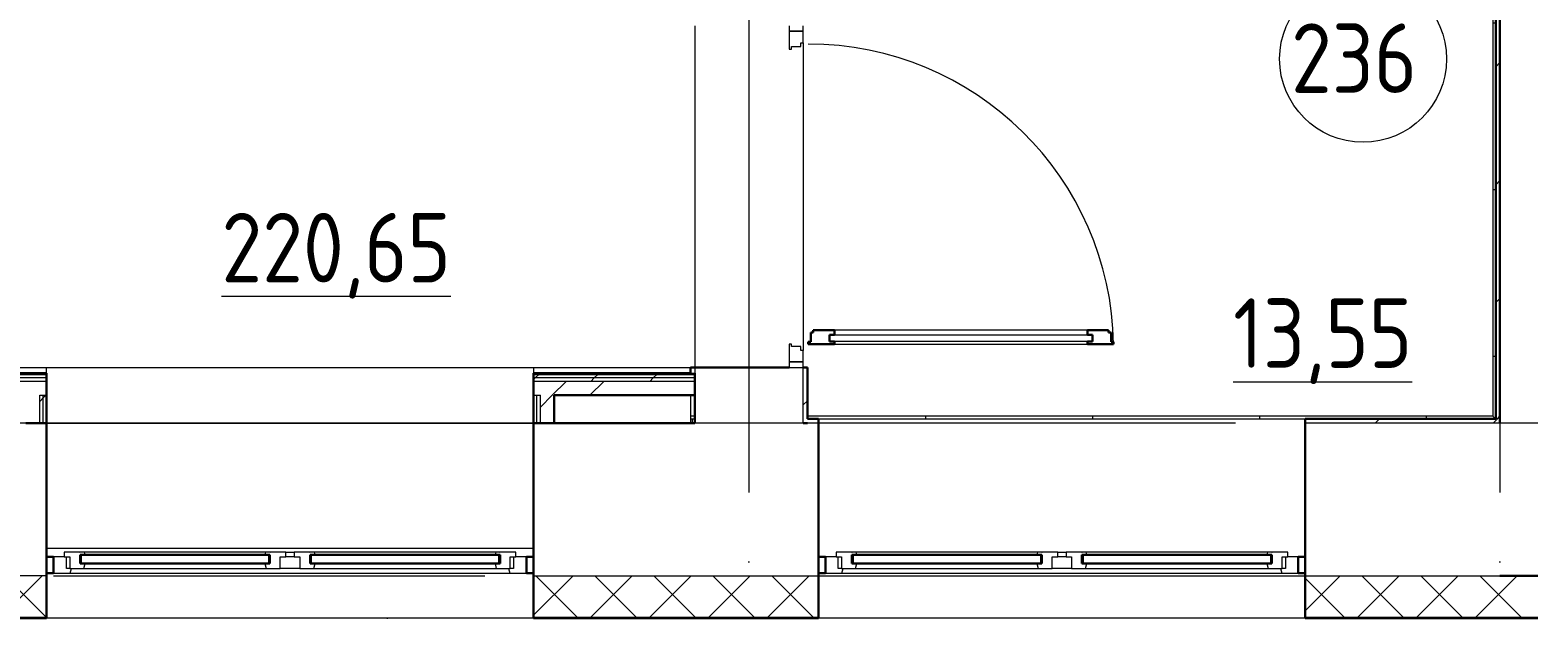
# Model space of a CAD drawing. Header units: millimetres. Extents: x -695119 to 412940, y -249585 to 622758.
# Drawn here: x 317506 to 322892, y 95210 to 97327 of the extents above; entities that cross this region are included whole.
import ezdxf

# ---------------------------------------------------------------- set-up
doc = ezdxf.new("R2010")
doc.units = ezdxf.units.MM
doc.linetypes.add('ADSK_Линия сетки', pattern=[25, 20, -2.5, 0, -2.5])
for name, color, linetype, lineweight in [('_ Окна', 252, 'Continuous', 30), ('Двери', 8, 'Continuous', 9), ('Крыша', 252, 'Continuous', 9), ('Марки помещений', 8, 'Continuous', 20), ('Ограждение', 8, 'Continuous', 9), ('Окна', 252, 'Continuous', 9), ('Оси', 252, 'Continuous', 9), ('Перекрытие', 252, 'Continuous', 18), ('Стены внутренние', 252, 'Continuous', 18), ('Стены наружные', 252, 'Continuous', 18), ('Стены штриховка', 7, 'Continuous', 9)]:
    doc.layers.add(name, color=color, linetype=linetype, lineweight=lineweight)
doc.layers.add('Двери открывание', color=7, linetype='Continuous', lineweight=9, true_color=0xc0c0c0)
doc.styles.add('GOST Common_2', font='', dxfattribs={"width": 0.9, "height": 250})
doc.styles.get('GOST Common_2').set_extended_font_data('GOST type B')
pattern_1 = [(0, (295526.8, 80551.37), (0, 600), []), (90, (295526.8, 80551.37), (-600, 4e-14), [])]

# ---------------------------------------------------------------- blocks, each defined once
blk = doc.blocks.new('план 2 этажа')
at = {"layer": 'Ограждение', "true_color": 0x636466}
h = blk.add_hatch(dxfattribs=at)
h.set_pattern_fill('FP_14', color=251, style=0, pattern_type=2)
h.set_pattern_definition(pattern_1)
h.paths.add_polyline_path([(322775.8, 95926.6), (322775.8, 99568.1), (322765.8, 99568.1), (322765.8, 95936.6)])
h.paths.add_polyline_path([(322765.8, 99583.1), (322775.8, 99583.1), (322775.8, 100199.1), (322765.8, 100199.1), (322765.8, 99588.8)])
h.paths.add_polyline_path([(322765.8, 100214.1), (322775.8, 100214.1), (322775.8, 100830.2), (322765.8, 100830.2), (322765.8, 100449.4)])
h.paths.add_polyline_path([(322765.8, 100845.2), (322775.8, 100845.2), (322775.8, 101401.6), (322765.8, 101401.6), (322765.8, 100879.7)])
h = blk.add_hatch(dxfattribs=at)
h.set_pattern_fill('FP_14', color=251, style=0, pattern_type=2)
h.set_pattern_definition(pattern_1)
h.paths.add_polyline_path([(322775.8, 95926.6), (322765.8, 95936.6), (320300.8, 95936.6), (320300.8, 95926.6), (322617.7, 95926.6)])
at = {"layer": '_ Окна', "color": 251, "lineweight": 18, "true_color": 0x636466}
for p, q in [((317684.8, 95446.6), (317628.8, 95446.6)), ((317628.8, 95446.6), (317628.8, 95429.6)), ((317685.8, 95445.6), (317684.8, 95446.6)), ((317686.8, 95446.6), (317685.8, 95445.6)), ((317701.4, 95446.6), (317686.8, 95446.6)), ((317703.8, 95437.6), (317701.4, 95446.6)), ((318353.2, 95446.6), (318350.8, 95437.6)), ((318367.8, 95446.6), (318353.2, 95446.6)), ((318368.8, 95445.6), (318367.8, 95446.6)), ((318369.8, 95446.6), (318368.8, 95445.6)), ((318425.8, 95446.6), (318369.8, 95446.6)), ((318425.8, 95429.6), (318425.8, 95446.6)), ((318511.8, 95446.6), (318455.8, 95446.6)), ((318455.8, 95446.6), (318455.8, 95429.6)), ((318512.8, 95445.6), (318511.8, 95446.6)), ((318513.8, 95446.6), (318512.8, 95445.6)), ((318528.4, 95446.6), (318513.8, 95446.6)), ((318530.8, 95437.6), (318528.4, 95446.6)), ((319180.2, 95446.6), (319177.8, 95437.6)), ((319194.8, 95446.6), (319180.2, 95446.6)), ((319195.8, 95445.6), (319194.8, 95446.6)), ((319196.8, 95446.6), (319195.8, 95445.6)), ((319252.8, 95446.6), (319196.8, 95446.6)), ((319252.8, 95429.6), (319252.8, 95446.6)), ((320459.8, 95446.6), (320403.8, 95446.6)), ((320403.8, 95446.6), (320403.8, 95429.6)), ((320460.8, 95445.6), (320459.8, 95446.6)), ((320461.8, 95446.6), (320460.8, 95445.6)), ((320476.4, 95446.6), (320461.8, 95446.6)), ((320478.8, 95437.6), (320476.4, 95446.6)), ((321128.2, 95446.6), (321125.8, 95437.6)), ((321142.8, 95446.6), (321128.2, 95446.6)), ((321143.8, 95445.6), (321142.8, 95446.6)), ((321144.8, 95446.6), (321143.8, 95445.6)), ((321200.8, 95446.6), (321144.8, 95446.6)), ((321200.8, 95429.6), (321200.8, 95446.6)), ((321286.8, 95446.6), (321230.8, 95446.6)), ((321230.8, 95446.6), (321230.8, 95429.6)), ((321287.8, 95445.6), (321286.8, 95446.6)), ((321288.8, 95446.6), (321287.8, 95445.6)), ((321303.4, 95446.6), (321288.8, 95446.6)), ((321305.8, 95437.6), (321303.4, 95446.6)), ((321955.2, 95446.6), (321952.8, 95437.6)), ((321969.8, 95446.6), (321955.2, 95446.6)), ((321970.8, 95445.6), (321969.8, 95446.6)), ((321971.8, 95446.6), (321970.8, 95445.6)), ((322027.8, 95446.6), (321971.8, 95446.6)), ((322027.8, 95429.6), (322027.8, 95446.6)), ((317628.8, 95429.6), (317590.8, 95429.6)), ((317590.8, 95429.6), (317590.8, 95371.6)), ((317628.8, 95429.6), (317648.8, 95429.6)), ((317636.8, 95388.6), (317636.8, 95429.6)), ((317648.8, 95388.6), (317636.8, 95388.6)), ((317648.8, 95429.6), (317648.8, 95388.6)), ((317648.8, 95388.6), (317699.3, 95388.6)), ((317650.3, 95371.6), (317654.8, 95388.6)), ((317685.8, 95405.6), (317685.8, 95437.6)), ((317685.8, 95437.6), (317703.8, 95437.6)), ((317703.8, 95405.6), (317685.8, 95405.6)), ((317699.3, 95388.6), (317703.8, 95405.6)), ((318350.8, 95437.6), (318368.8, 95437.6)), ((318368.8, 95405.6), (318350.8, 95405.6)), ((318350.8, 95405.6), (318355.4, 95388.6)), ((318355.4, 95388.6), (318405.8, 95388.6)), ((318368.8, 95437.6), (318368.8, 95405.6)), ((318405.8, 95388.6), (318405.8, 95429.6)), ((318405.8, 95429.6), (318425.8, 95429.6)), ((318455.8, 95429.6), (318475.8, 95429.6)), ((318475.8, 95429.6), (318475.8, 95388.6)), ((318475.8, 95388.6), (318526.3, 95388.6)), ((318512.8, 95405.6), (318512.8, 95437.6)), ((318512.8, 95437.6), (318530.8, 95437.6)), ((318530.8, 95405.6), (318512.8, 95405.6)), ((318526.3, 95388.6), (318530.8, 95405.6)), ((319177.8, 95437.6), (319195.8, 95437.6)), ((319195.8, 95405.6), (319177.8, 95405.6)), ((319177.8, 95405.6), (319182.4, 95388.6)), ((319182.4, 95388.6), (319232.8, 95388.6)), ((319195.8, 95437.6), (319195.8, 95405.6)), ((319226.8, 95388.6), (319231.4, 95371.6)), ((319232.8, 95388.6), (319232.8, 95429.6)), ((319232.8, 95429.6), (319252.8, 95429.6)), ((319244.8, 95388.6), (319232.8, 95388.6)), ((319244.8, 95429.6), (319244.8, 95388.6)), ((319290.8, 95429.6), (319252.8, 95429.6)), ((319290.8, 95371.6), (319290.8, 95429.6)), ((320403.8, 95429.6), (320365.8, 95429.6)), ((320365.8, 95429.6), (320365.8, 95371.6)), ((320403.8, 95429.6), (320423.8, 95429.6)), ((320411.8, 95388.6), (320411.8, 95429.6)), ((320423.8, 95388.6), (320411.8, 95388.6)), ((320423.8, 95429.6), (320423.8, 95388.6)), ((320423.8, 95388.6), (320474.3, 95388.6)), ((320425.3, 95371.6), (320429.8, 95388.6)), ((320460.8, 95405.6), (320460.8, 95437.6)), ((320460.8, 95437.6), (320478.8, 95437.6)), ((320478.8, 95405.6), (320460.8, 95405.6)), ((320474.3, 95388.6), (320478.8, 95405.6)), ((321125.8, 95437.6), (321143.8, 95437.6)), ((321143.8, 95405.6), (321125.8, 95405.6)), ((321125.8, 95405.6), (321130.4, 95388.6)), ((321130.4, 95388.6), (321180.8, 95388.6)), ((321143.8, 95437.6), (321143.8, 95405.6)), ((321180.8, 95388.6), (321180.8, 95429.6)), ((321180.8, 95429.6), (321200.8, 95429.6)), ((321230.8, 95429.6), (321250.8, 95429.6)), ((321250.8, 95429.6), (321250.8, 95388.6)), ((321250.8, 95388.6), (321301.3, 95388.6)), ((321287.8, 95405.6), (321287.8, 95437.6)), ((321287.8, 95437.6), (321305.8, 95437.6)), ((321305.8, 95405.6), (321287.8, 95405.6)), ((321301.3, 95388.6), (321305.8, 95405.6)), ((321952.8, 95437.6), (321970.8, 95437.6)), ((321970.8, 95405.6), (321952.8, 95405.6)), ((321952.8, 95405.6), (321957.4, 95388.6)), ((321957.4, 95388.6), (322007.8, 95388.6)), ((321970.8, 95437.6), (321970.8, 95405.6)), ((322001.8, 95388.6), (322006.4, 95371.6)), ((322007.8, 95388.6), (322007.8, 95429.6)), ((322007.8, 95429.6), (322027.8, 95429.6)), ((322019.8, 95388.6), (322007.8, 95388.6)), ((322019.8, 95429.6), (322019.8, 95388.6)), ((322065.8, 95429.6), (322027.8, 95429.6)), ((322065.8, 95371.6), (322065.8, 95429.6)), ((317590.8, 95371.6), (317650.3, 95371.6)), ((319231.4, 95371.6), (319290.8, 95371.6)), ((320365.8, 95371.6), (320425.3, 95371.6)), ((322006.4, 95371.6), (322065.8, 95371.6))]:
    blk.add_line(p, q, dxfattribs=at)
at = {"layer": '_ Окна', "color": 251, "true_color": 0x636466}
for p, q in [((317590.8, 95429.6), (317565.8, 95429.6)), ((317590.8, 95371.6), (317590.8, 95429.6)), ((317688.8, 95437.6), (317685.8, 95437.6)), ((317685.8, 95437.6), (317685.8, 95405.6)), ((317685.8, 95405.6), (317688.8, 95405.6)), ((318365.8, 95437.6), (317688.8, 95437.6)), ((317688.8, 95437.6), (317688.8, 95405.6)), ((317688.8, 95405.6), (317688.8, 95437.6)), ((317688.8, 95405.6), (318365.8, 95405.6)), ((318365.8, 95405.6), (318365.8, 95437.6)), ((318365.8, 95437.6), (318365.8, 95405.6)), ((318368.8, 95437.6), (318365.8, 95437.6)), ((318365.8, 95405.6), (318368.8, 95405.6)), ((318368.8, 95405.6), (318368.8, 95437.6)), ((318515.8, 95437.6), (318512.8, 95437.6)), ((318512.8, 95437.6), (318512.8, 95405.6)), ((318512.8, 95405.6), (318515.8, 95405.6)), ((319192.8, 95437.6), (318515.8, 95437.6)), ((318515.8, 95437.6), (318515.8, 95405.6)), ((318515.8, 95405.6), (318515.8, 95437.6)), ((318515.8, 95405.6), (319192.8, 95405.6)), ((319192.8, 95405.6), (319192.8, 95437.6)), ((319192.8, 95437.6), (319192.8, 95405.6)), ((319195.8, 95437.6), (319192.8, 95437.6)), ((319192.8, 95405.6), (319195.8, 95405.6)), ((319195.8, 95405.6), (319195.8, 95437.6)), ((319315.8, 95429.6), (319290.8, 95429.6)), ((319290.8, 95429.6), (319290.8, 95371.6)), ((320365.8, 95429.6), (320340.8, 95429.6)), ((320365.8, 95371.6), (320365.8, 95429.6)), ((320463.8, 95437.6), (320460.8, 95437.6)), ((320460.8, 95437.6), (320460.8, 95405.6)), ((320460.8, 95405.6), (320463.8, 95405.6)), ((321140.8, 95437.6), (320463.8, 95437.6)), ((320463.8, 95437.6), (320463.8, 95405.6)), ((320463.8, 95405.6), (320463.8, 95437.6)), ((320463.8, 95405.6), (321140.8, 95405.6)), ((321140.8, 95405.6), (321140.8, 95437.6)), ((321140.8, 95437.6), (321140.8, 95405.6)), ((321143.8, 95437.6), (321140.8, 95437.6)), ((321140.8, 95405.6), (321143.8, 95405.6)), ((321143.8, 95405.6), (321143.8, 95437.6)), ((321290.8, 95437.6), (321287.8, 95437.6)), ((321287.8, 95437.6), (321287.8, 95405.6)), ((321287.8, 95405.6), (321290.8, 95405.6)), ((321967.8, 95437.6), (321290.8, 95437.6)), ((321290.8, 95437.6), (321290.8, 95405.6)), ((321290.8, 95405.6), (321290.8, 95437.6)), ((321290.8, 95405.6), (321967.8, 95405.6)), ((321967.8, 95405.6), (321967.8, 95437.6)), ((321967.8, 95437.6), (321967.8, 95405.6)), ((321970.8, 95437.6), (321967.8, 95437.6)), ((321967.8, 95405.6), (321970.8, 95405.6)), ((321970.8, 95405.6), (321970.8, 95437.6)), ((322090.8, 95429.6), (322065.8, 95429.6)), ((322065.8, 95429.6), (322065.8, 95371.6)), ((317565.8, 95371.6), (317590.8, 95371.6)), ((319290.8, 95371.6), (319315.8, 95371.6)), ((320340.8, 95371.6), (320365.8, 95371.6)), ((322065.8, 95371.6), (322090.8, 95371.6))]:
    blk.add_line(p, q, dxfattribs=at)
at = {"layer": 'Двери', "color": 251, "true_color": 0x636466}
for p, q in [((320235.8, 97341.6), (320235.8, 97321.6)), ((320285.8, 97321.6), (320285.8, 97341.6)), ((320235.8, 97321.6), (320285.8, 97321.6)), ((320285.8, 97321.6), (320235.8, 97321.6)), ((320235.8, 97321.6), (320235.8, 97257.6)), ((320277.8, 97266.6), (320277.8, 97280.6)), ((320277.8, 97280.6), (320285.8, 97280.6)), ((320285.8, 97280.6), (320285.8, 97321.6)), ((320235.8, 97257.6), (320243.8, 97257.6)), ((320243.8, 97257.6), (320243.8, 97266.6)), ((320243.8, 97266.6), (320277.8, 97266.6)), ((320243.8, 96195.6), (320235.8, 96195.6)), ((320235.8, 96195.6), (320235.8, 96131.6)), ((320243.8, 96186.6), (320243.8, 96195.6)), ((320379.8, 96228.6), (321325.8, 96228.6)), ((320379.8, 96204.6), (320379.8, 96228.6)), ((321325.8, 96204.6), (320379.8, 96204.6)), ((321307.8, 96245.6), (320397.8, 96245.6)), ((320397.8, 96195.6), (321307.8, 96195.6)), ((321325.8, 96228.6), (321325.8, 96204.6)), ((320277.8, 96186.6), (320243.8, 96186.6)), ((320277.8, 96172.6), (320277.8, 96186.6)), ((320285.8, 96172.6), (320277.8, 96172.6)), ((320285.8, 96131.6), (320285.8, 96172.6)), ((320285.8, 96131.6), (320235.8, 96131.6)), ((320235.8, 96131.6), (320235.8, 96111.6)), ((320235.8, 96131.6), (320285.8, 96131.6)), ((320235.8, 96111.6), (320285.8, 96111.6)), ((320285.8, 96111.6), (320285.8, 96131.6))]:
    blk.add_line(p, q, dxfattribs=at)
at = {"layer": 'Двери', "color": 251, "lineweight": 30, "true_color": 0x636466}
for p, q in [((320312.8, 96203.6), (320303.8, 96203.6)), ((320303.8, 96203.6), (320303.8, 96195.6)), ((320303.8, 96195.6), (320397.8, 96195.6)), ((320312.8, 96237.6), (320312.8, 96203.6)), ((320321.8, 96237.6), (320312.8, 96237.6)), ((320397.8, 96245.6), (320321.8, 96245.6)), ((320321.8, 96245.6), (320321.8, 96237.6)), ((320397.8, 96228.6), (320379.8, 96228.6)), ((320379.8, 96228.6), (320379.8, 96204.6)), ((320379.8, 96204.6), (320397.8, 96204.6)), ((320397.8, 96245.6), (320397.8, 96228.6)), ((320397.8, 96204.6), (320397.8, 96195.6)), ((321383.8, 96245.6), (321307.8, 96245.6)), ((321307.8, 96245.6), (321307.8, 96228.6)), ((321307.8, 96228.6), (321325.8, 96228.6)), ((321307.8, 96204.6), (321307.8, 96195.6)), ((321325.8, 96204.6), (321307.8, 96204.6)), ((321307.8, 96195.6), (321401.8, 96195.6)), ((321325.8, 96228.6), (321325.8, 96204.6)), ((321383.8, 96237.6), (321383.8, 96245.6)), ((321392.8, 96237.6), (321383.8, 96237.6)), ((321392.8, 96203.6), (321392.8, 96237.6)), ((321401.8, 96203.6), (321392.8, 96203.6)), ((321401.8, 96195.6), (321401.8, 96203.6))]:
    blk.add_line(p, q, dxfattribs=at)
at = {"layer": 'Двери открывание', "color": 251, "true_color": 0x636466}
blk.add_arc((320303.8, 96177.6), 1098, 0.9393, 90, dxfattribs=at)
at = {"layer": 'Крыша', "color": 251, "true_color": 0x636466}
blk.add_line((318992.8, 95209.6), (318992.8, 95209.6), dxfattribs=at)
at = {"layer": 'Марки помещений', "color": 251, "true_color": 0x636466}
blk.add_circle((322298.7, 97222.3), 300, dxfattribs=at)
at = {"layer": 'Ограждение', "color": 251, "true_color": 0x636466}
for p, q in [((322765.8, 99568.3), (322765.8, 95936.6)), ((314755.8, 96111.6), (319880.8, 96111.6)), ((317565.8, 96091.6), (317565.8, 96111.6)), ((317565.8, 96111.6), (319315.8, 96111.6)), ((319315.8, 96111.6), (319315.8, 96091.6)), ((319880.8, 96011.6), (319880.8, 95911.6)), ((319895.8, 95936.6), (319880.8, 95936.6)), ((319888.3, 95926.6), (319895.8, 95926.6)), ((322765.8, 95936.6), (320300.8, 95936.6)), ((322775.8, 95926.6), (322765.8, 95936.6)), ((322765.8, 95936.6), (322775.8, 95926.6)), ((317565.8, 95911.6), (319315.8, 95911.6)), ((317565.8, 95461.6), (319315.8, 95461.6))]:
    blk.add_line(p, q, dxfattribs=at)
at = {"layer": 'Окна', "color": 251, "true_color": 0x636466}
for p, q in [((317686.8, 95446.6), (317684.8, 95446.6)), ((318353.2, 95446.6), (317701.4, 95446.6)), ((318369.8, 95446.6), (318367.8, 95446.6)), ((318425.8, 95446.6), (318455.8, 95446.6)), ((318513.8, 95446.6), (318511.8, 95446.6)), ((319180.2, 95446.6), (318528.4, 95446.6)), ((319196.8, 95446.6), (319194.8, 95446.6)), ((320461.8, 95446.6), (320459.8, 95446.6)), ((321128.2, 95446.6), (320476.4, 95446.6)), ((321144.8, 95446.6), (321142.8, 95446.6)), ((321200.8, 95446.6), (321230.8, 95446.6)), ((321288.8, 95446.6), (321286.8, 95446.6)), ((321955.2, 95446.6), (321303.4, 95446.6)), ((321971.8, 95446.6), (321969.8, 95446.6)), ((317699.3, 95388.6), (318355.4, 95388.6)), ((318475.8, 95388.6), (318405.8, 95388.6)), ((318455.8, 95429.6), (318425.8, 95429.6)), ((318526.3, 95388.6), (319182.4, 95388.6)), ((320474.3, 95388.6), (321130.4, 95388.6)), ((321250.8, 95388.6), (321180.8, 95388.6)), ((321230.8, 95429.6), (321200.8, 95429.6)), ((321301.3, 95388.6), (321957.4, 95388.6)), ((317650.3, 95371.6), (319231.4, 95371.6)), ((320425.3, 95371.6), (322006.4, 95371.6))]:
    blk.add_line(p, q, dxfattribs=at)
at = {"layer": 'Оси', "color": 251, "linetype": 'ADSK_Линия сетки', "ltscale": 100, "true_color": 0x636466}
for p, q in [((320090.8, 112662.3), (320090.8, 95007.4)), ((322790.8, 112662.3), (322790.8, 95007.4)), ((326840.8, 95911.6), (255118.5, 95911.6))]:
    blk.add_line(p, q, dxfattribs=at)
at = {"layer": 'Перекрытие', "color": 251, "ltscale": 100, "true_color": 0x636466}
blk.add_line((318790.8, 95207.1), (318790.8, 95209.6), dxfattribs=at)
at = {"layer": 'Стены внутренние', "color": 251, "lineweight": 30, "true_color": 0x636466}
for p, q in [((322790.8, 95911.6), (322790.8, 101416.6)), ((319895.8, 96111.6), (320235.8, 96111.6)), ((319895.8, 95911.6), (319895.8, 96011.6)), ((317565.8, 95911.6), (317565.8, 95209.6)), ((319315.8, 95911.6), (319315.8, 95209.6)), ((319390.8, 95911.6), (319895.8, 95911.6)), ((320285.8, 95911.6), (320300.8, 95911.6)), ((320340.8, 95911.6), (320340.8, 95209.6)), ((322090.8, 95911.6), (322090.8, 95209.6)), ((322790.8, 95361.6), (323340.8, 95361.6)), ((316505.8, 95209.6), (317565.8, 95209.6)), ((319315.8, 95209.6), (320340.8, 95209.6)), ((323492.8, 95209.6), (322090.8, 95209.6))]:
    blk.add_line(p, q, dxfattribs=at)
at = {"layer": 'Стены внутренние', "color": 251, "true_color": 0x636466}
for p, q in [((319895.8, 97341.6), (319895.8, 96091.6)), ((320285.8, 97280.6), (320285.8, 96172.6)), ((320285.8, 95911.6), (320285.8, 96111.6)), ((320340.8, 95911.6), (320300.8, 95911.6)), ((322790.8, 95911.6), (322090.8, 95911.6)), ((317565.8, 95361.6), (310900.8, 95361.6)), ((317590.8, 95361.6), (319140.8, 95361.6)), ((319315.8, 95361.6), (322790.8, 95361.6)), ((319315.8, 95209.6), (317565.8, 95209.6)), ((322090.8, 95209.6), (320340.8, 95209.6))]:
    blk.add_line(p, q, dxfattribs=at)
at = {"layer": 'Стены внутренние', "color": 251, "linetype": 'Continuous', "lineweight": 9, "true_color": 0x636466}
for p, q in [((317399.5, 95211.6), (317549.5, 95361.6)), ((317563.8, 95213.2), (317415.4, 95361.6)), ((319317.8, 95220.7), (319458.7, 95361.6)), ((319474.6, 95211.6), (319324.6, 95361.6)), ((319520.9, 95211.6), (319670.9, 95361.6)), ((319686.7, 95211.6), (319536.7, 95361.6)), ((319733, 95211.6), (319883, 95361.6)), ((319898.8, 95211.6), (319748.8, 95361.6)), ((319945.1, 95211.6), (320095.1, 95361.6)), ((320110.9, 95211.6), (319960.9, 95361.6)), ((320157.3, 95211.6), (320307.3, 95361.6)), ((320323.1, 95211.6), (320173.1, 95361.6)), ((322232.3, 95211.6), (322090.8, 95353.1)), ((322092.8, 95238), (322216.5, 95361.6)), ((322278.6, 95211.6), (322428.6, 95361.6)), ((322444.4, 95211.6), (322294.4, 95361.6)), ((322490.7, 95211.6), (322640.7, 95361.6)), ((322656.5, 95211.6), (322506.5, 95361.6)), ((322702.8, 95211.6), (322852.8, 95361.6)), ((322868.7, 95211.6), (322718.7, 95361.6)), ((319315.8, 95283.4), (319317.8, 95283.4)), ((317513.5, 95209.6), (317512.3, 95211.6)), ((322583.6, 95211.6), (322582.5, 95209.6)), ((322792.8, 95209.6), (322791.6, 95211.6))]:
    blk.add_line(p, q, dxfattribs=at)
at = {"layer": 'Стены наружные', "color": 251, "lineweight": 30, "true_color": 0x636466}
for p, q in [((322775.8, 95926.6), (322775.8, 101401.6)), ((317565.8, 96091.6), (316505.8, 96091.6)), ((317565.8, 96091.6), (317565.8, 95911.6)), ((319880.8, 96091.6), (319315.8, 96091.6)), ((319315.8, 95911.6), (319315.8, 96091.6)), ((319880.8, 96111.6), (319880.8, 96091.6)), ((319880.8, 96111.6), (319895.8, 96111.6)), ((319895.8, 96011.6), (319895.8, 96091.6)), ((320300.8, 96111.6), (320285.8, 96111.6)), ((320300.8, 95926.6), (320300.8, 96111.6)), ((319390.8, 96011.6), (319895.8, 96011.6)), ((319390.8, 96011.6), (319390.8, 95911.6)), ((320300.8, 95926.6), (320340.8, 95926.6)), ((320340.8, 95926.6), (320340.8, 95911.6)), ((322775.8, 95926.6), (322090.8, 95926.6)), ((322090.8, 95926.6), (322090.8, 95911.6)), ((317490.8, 95911.6), (317565.8, 95911.6)), ((319315.8, 95911.6), (319390.8, 95911.6))]:
    blk.add_line(p, q, dxfattribs=at)
at = {"layer": 'Стены наружные', "color": 251, "linetype": 'Continuous', "lineweight": 9, "true_color": 0x636466}
for p, q in [((322775.8, 97193.8), (322790.8, 97208.8)), ((322775.8, 96769.5), (322790.8, 96784.5)), ((322775.8, 96345.3), (322790.8, 96360.3)), ((319322.7, 96074.1), (319335.2, 96086.6)), ((319534.8, 96074.1), (319547.3, 96086.6)), ((319547.3, 96086.6), (319552.3, 96091.6)), ((319747, 96074.1), (319759.5, 96086.6)), ((319315.8, 96067.2), (319322.7, 96074.1)), ((319383.6, 96011.6), (319433.6, 96061.6)), ((319518.5, 96011.6), (319568.5, 96061.6)), ((319522.3, 96061.6), (319534.8, 96074.1)), ((319734.5, 96061.6), (319747, 96074.1)), ((317540.8, 95989.3), (317553.3, 96001.8)), ((317553.3, 96001.8), (317563.2, 96011.6)), ((319340.8, 95968.9), (319383.6, 96011.6)), ((320285.8, 95976.6), (320300.8, 95991.6)), ((322342.2, 95911.6), (322357.2, 95926.6)), ((322766.5, 95911.6), (322781.5, 95926.6)), ((322781.5, 95926.6), (322790.8, 95936))]:
    blk.add_line(p, q, dxfattribs=at)
at = {"layer": 'Стены наружные', "color": 251, "true_color": 0x636466}
for p, q in [((319880.8, 95926.6), (319888.3, 95926.6)), ((319888.3, 95911.6), (319888.3, 95926.6)), ((320340.8, 95926.6), (322090.8, 95926.6))]:
    blk.add_line(p, q, dxfattribs=at)
at = {"layer": 'Стены штриховка', "color": 251, "true_color": 0x636466}
for p, q in [((316505.8, 96086.6), (317565.8, 96086.6)), ((317565.8, 96086.6), (316505.8, 96086.6)), ((319315.8, 96086.6), (319895.8, 96086.6)), ((319895.8, 96086.6), (319315.8, 96086.6)), ((319880.8, 96091.6), (319895.8, 96091.6)), ((317565.8, 96074.1), (316505.8, 96074.1)), ((317565.8, 96061.6), (316505.8, 96061.6)), ((319895.8, 96074.1), (319315.8, 96074.1)), ((319895.8, 96061.6), (319315.8, 96061.6)), ((317540.8, 95911.6), (317540.8, 96011.6)), ((317540.8, 96011.6), (317565.8, 96011.6)), ((317553.3, 95911.6), (317553.3, 96011.6)), ((319315.8, 96011.6), (319340.8, 96011.6)), ((319328.3, 95911.6), (319328.3, 96011.6)), ((319340.8, 95911.6), (319340.8, 96011.6)), ((317565.8, 95285.6), (317563.8, 95285.6)), ((317563.8, 95285.6), (317563.8, 95211.6)), ((319317.8, 95285.6), (319315.8, 95285.6)), ((319317.8, 95211.6), (319317.8, 95285.6)), ((320340.8, 95285.6), (320338.8, 95285.6)), ((320338.8, 95285.6), (320338.8, 95211.6)), ((322092.8, 95285.6), (322090.8, 95285.6)), ((322092.8, 95211.6), (322092.8, 95285.6)), ((317563.8, 95211.6), (316507.8, 95211.6)), ((320338.8, 95211.6), (319317.8, 95211.6)), ((323492.8, 95211.6), (322092.8, 95211.6))]:
    blk.add_line(p, q, dxfattribs=at)
at = {"layer": 'Марки помещений', "color": 251, "true_color": 0x636466, "style": 'GOST Common_2', "width": 0.9}
for s, p in [('236', (322039.9, 97100)), ('%%U220,65', (318194.2, 96417.9)), ('%%U13,55', (321831.6, 96110.3))]:
    blk.add_text(s, height=250, dxfattribs=at).set_placement(p)

msp = doc.modelspace()

# ---------------------------------------------------------------- block references
msp.add_blockref('план 2 этажа', (0, 0))

doc.saveas('drawing.dxf')
